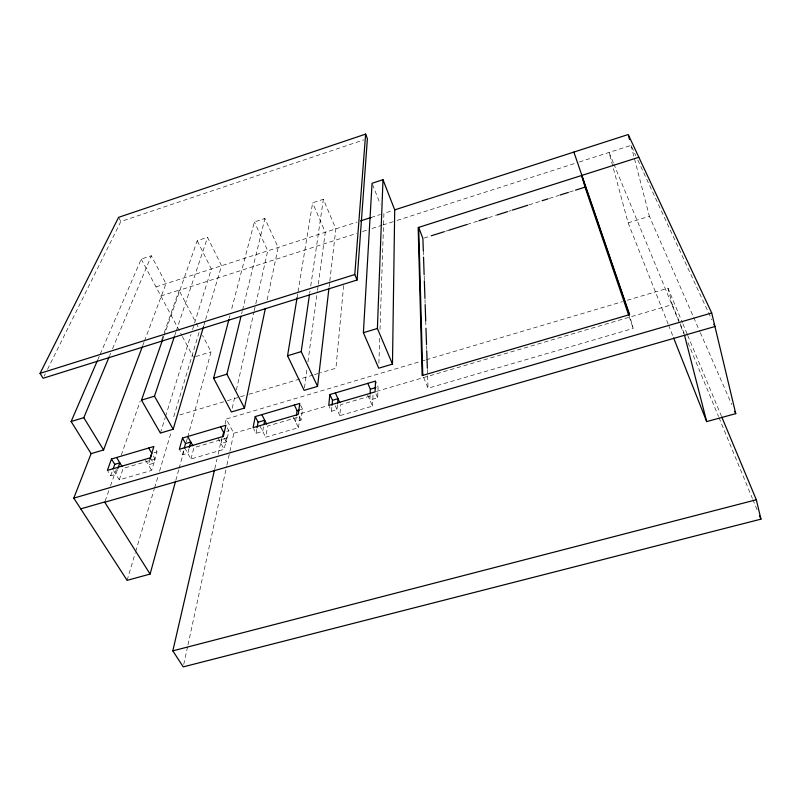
<?xml version="1.0" encoding="UTF-8"?>
<svg xmlns="http://www.w3.org/2000/svg" width="801" height="801" viewBox="0 0 801 801"><rect width="100%" height="100%" fill="white"/><g stroke="black" fill="none" stroke-linecap="round" stroke-linejoin="round"><path stroke-width="0.6" stroke-dasharray="4 3" d="M370.082 395.213L369.862 400.039L377.692 397.757L378.062 386.913L375.519 381.076M378.883 363.203L379.724 338.232M380.014 329.491L383.929 213.356L392.56 210.573M372.565 406.117L373.006 395.203L340.745 404.645L339.844 415.639L372.565 406.117L367.259 394.172M337.461 404.775L337.041 409.631L331.484 411.263L329.211 406.427M331.484 411.263L331.934 406.387M343.649 285.536L335.919 368.21L320.42 372.855M329.081 287.159L329.662 282.192M329.802 280.961L335.859 228.866L323.354 199.279L312.63 202.803L297.872 292.846M304.46 387.894L307.103 368.13M307.934 361.952L317.346 291.564M317.516 290.322L318.177 285.386M318.337 284.155L325.276 232.28L312.63 202.803M296.08 418.072L295.569 421.757L301.066 420.145L302.528 409.121L300.225 404.385M298.483 427.674L299.975 416.59L267.654 426.062L265.712 437.216L298.483 427.674L292.745 416.029M309.667 293.406L310.027 290.933M310.748 285.977L323.354 199.279M297.061 297.782L297.672 294.087M263.499 426.913L262.698 431.359L256.02 433.311L253.577 428.605M256.02 433.311L256.851 428.865M267.174 299.804L278.137 247.489L264.881 218.473L254.378 221.927L231.169 310.898M183.739 664.429L187.714 646.087M187.985 644.865L226.653 466.272M226.923 465.051L233.812 433.251L226.242 419.023L420.185 361.581M184.61 447.759L190.958 458.983L224.14 449.321L226.663 438.067L225.121 435.203M222.037 439.058L221.006 443.544L226.363 441.982L228.866 430.778L226.403 426.162M232.21 408.31L235.234 394.883M236.345 390.007L253.987 311.879M254.257 310.658L267.764 250.833L254.378 221.927M214.778 468.785L217.011 459.073M218.132 454.217L221.767 438.437M225.131 423.879L226.242 419.023M241.632 313.832L242.222 311.419M242.513 310.207L264.881 218.473M229.286 318.107L229.917 315.704M190.958 458.983L193.932 447.649L226.663 438.067M188.946 448.76L187.734 453.276L182.438 454.818L179.835 450.232M175.809 480.37L178.773 469.556M179.104 468.355L184.38 449.131M186.353 441.922L187.344 438.317M187.674 437.116L211.074 351.819L202.503 335.359M182.438 454.818L183.99 449.171M203.885 325.436L205.296 320.66M205.647 319.469L221.527 265.752L207.559 237.296L197.246 240.68L164.205 335.168M127.109 580.355L135.309 552.77M135.669 551.569L154.203 489.201M154.563 487.999L158.127 476.004M159.549 471.208L171.314 431.629M173.767 416.74L199.309 331.554M113.642 470.698L119.269 479.849L151.629 470.427L155.134 459.013L152.951 455.288M150.077 459.113L148.295 464.8L153.522 463.268L157.016 451.904L155.444 449.201M160.39 433.071L165.196 417.621M165.557 416.43L191.038 334.418M192.52 329.662L211.354 269.036L197.246 240.68M174.678 335.719L175.86 332.165M176.26 330.973L207.559 237.296M119.269 479.849L123.204 468.375L155.134 459.013M162.553 339.894L163.794 336.35M117.437 469.706L115.845 474.282L110.688 475.784L107.915 471.308M105.161 501.046L110.117 486.918M110.528 485.746L116.315 469.266M121.271 455.138L140.265 401.001M161.742 339.794L163.815 333.907M164.225 332.725L179.094 290.352L356.555 233.431M110.688 475.784L112.721 470.067M142.698 345.732L144.02 342.217M144.46 341.046L165.997 283.674L151.329 255.759L141.226 259.073L99.765 355.163M109.657 355.654L110.618 353.361M112.53 348.765L151.329 255.759M97.782 359.739L99.264 356.305M44.215 376.029L45.327 373.787M47.549 369.311L120.831 221.517L363.834 139.865M156.015 286.898L356.966 222.057M371.033 217.522L380.405 214.498M160.851 295.99L178.993 290.162L195.654 322.192M362.513 231.519L367.279 229.997M372.044 228.465L381.566 225.411M382.758 225.031L395.864 220.826M397.056 220.445L578.092 162.373M579.283 161.992L631.028 145.392L635.744 155.584M424.089 238.067L430.047 236.185M445.546 231.279L449.121 230.147M467.003 224.49L477.736 221.096M488.46 217.702L495.619 215.439M508.735 211.284L511.118 210.533M529 204.876L542.117 200.731M549.266 198.458L558.808 195.444M569.531 192.05L574.307 190.538M613.326 162.793L609.06 152.44L628.124 222.858L649.391 216.3L699.814 331.514M195.774 356.545L211.074 351.819M179.734 414.958L226.232 401.041M227.424 400.68L239.339 397.116M240.54 396.755L247.689 394.613M248.881 394.262L313.261 374.998M314.453 374.638L319.229 373.206M421.386 361.221L424.981 360.16M426.172 359.809L622.507 301.657M627.303 300.235L668.004 288.18L682.402 322.673M153.922 452.815L157.016 451.904M226.753 431.399L228.866 430.778M300.355 409.762L302.528 409.121M233.812 433.251L251.774 427.974M300.896 413.566L327.249 405.837M376.36 391.429L672.259 304.62L684.184 333.446M423.659 377.511L428.034 388.215L633.211 328.42L629.646 315.844M145.612 460.265L151.629 470.427M150.318 457.812L153.522 463.268M217.982 437.967L224.14 449.321M224.36 438.257L226.363 441.982M141.226 259.073L181.787 335.379M182.368 336.48L193.421 357.266M118.608 217.331L120.831 221.517M196.225 323.284L198.508 327.679M259.784 425.701L265.712 437.216M299.194 416.33L301.066 420.145M335.239 405.767L339.844 415.639M637.846 160.11L711.799 319.719M375.969 393.832L377.692 397.757M700.304 332.655L731.764 404.525M682.883 323.824L687.198 334.177M687.679 335.329L721.28 415.819M687.999 342.678L718.517 416.49M718.988 417.651L752.369 498.382M752.84 499.544L758.086 512.229M613.806 163.935L684.054 334.107M628.124 222.858L668.094 323.964M668.555 325.136L673.15 336.75M372.515 184.45L380.275 204.105M629.196 316.645L633.211 328.42M631.028 145.392L649.391 216.3M668.004 288.18L672.259 304.62M423.318 250.933L423.489 255.919M424.18 275.894L424.35 280.881M424.991 299.604L425.121 303.349M425.721 320.821L425.932 327.058M426.573 345.782L426.703 349.526M427.384 369.491L427.564 374.488M427.604 375.729L428.034 388.215"/><path stroke-width="1.2" d="M392.47 364.115L394.713 209.882L382.988 179.704L372.054 183.289L363.394 332.715L378.713 368.2L392.47 364.115L377.401 328.47L382.988 179.704M370.132 394.012L370.342 389.186L367.779 383.359M357.096 280.01L367.389 138.673L365.626 134.117L118.608 217.331L40.05 373.356L43.104 378.262L357.096 280.01L354.783 274.533L365.626 134.117M337.571 403.554L337.992 398.698L332.505 400.31L332.055 405.176M329.832 394.563L328.76 405.466L375.108 391.869L375.519 381.076L329.832 394.563L332.505 400.31M297.061 297.782L287.559 355.764L304.13 390.357L317.556 386.372L328.941 288.4M296.42 415.619L297.101 410.713L294.327 405.036M317.556 386.372L301.206 351.619L309.486 294.648M263.899 424.69L264.69 420.245L258.112 422.187L257.061 427.744M255.229 416.58L253.086 427.664L298.262 414.417L299.764 403.434L255.229 416.58L258.112 422.187M228.976 319.309L213.607 378.222L231.379 411.974L244.475 408.089L265.391 308.325M222.548 436.815L223.579 432.34L220.605 426.803M721.761 416.971L756.324 499.764L760.95 519.148L183.219 666.883L172.826 650.853L214.498 469.997M244.475 408.089L226.913 374.187L241.041 316.245M189.246 447.629L190.758 441.982L185.542 443.524L184.3 448.039M142.258 346.903L103.579 449.952L91.104 453.656L73.792 498.122L127.109 580.355L150.107 574.067L175.479 481.571M182.468 438.057L179.314 449.311L223.349 436.395L225.912 425.231L182.468 438.057L185.542 443.524M162.553 339.894L141.487 400.14L160.39 433.071L173.166 429.276L203.524 326.628M150.077 459.113L151.86 453.426L148.696 448.019M173.166 429.276L154.473 396.195L174.278 336.901M117.837 468.565L119.84 462.838L114.753 464.34L113.121 468.915M111.489 459.003L107.364 470.417L150.318 457.812L153.872 446.497L111.489 459.003L114.753 464.34M91.104 453.656L71.129 421.516L83.795 417.671L109.186 356.805M71.129 421.516L97.291 360.881M360.48 220.926L371.033 217.522M394.713 209.882L628.214 134.538L711.709 312.981L735.749 413.646L706.682 421.596L673.601 337.912M638.848 157.266L418.162 227.544L422.117 375.569L629.586 314.623L573.886 152.07M431.238 235.804L444.355 231.659M449.121 230.147L467.003 224.49M478.928 220.716L487.268 218.082M496.81 215.058L507.544 211.664M512.31 210.152L527.809 205.256M542.117 200.731L548.074 198.838M559.999 195.064L568.34 192.43M575.498 190.167L585.03 187.144L581.676 175.479L629.326 314.693M40.05 373.356L354.783 274.533M141.487 400.14L154.473 396.195M213.607 378.222L226.913 374.187M287.559 355.764L301.206 351.619M363.394 332.715L377.401 328.47M297.101 410.713L299.274 410.082M370.342 389.186L375.859 387.564M73.792 498.122L711.709 312.981M80.761 508.865L104.611 501.997L150.107 574.067M104.751 502.217L714.943 326.518L713.891 324.255M172.826 650.853L756.324 499.764M83.795 417.671L103.579 449.952M116.596 457.501L122.082 466.532M187.704 436.515L192.871 445.767M261.837 414.628L266.673 424.119M335.339 392.941L339.834 402.663M734.757 411.364L735.749 413.646M759.518 515.684L760.95 519.148M585.03 187.144L628.795 315.474M628.525 135.749L629.466 139.364M684.525 335.259L706.682 421.596M423.318 250.933L422.898 238.448L418.693 227.384L422.778 375.369M423.539 257.171L424.13 274.643M424.35 280.881L424.951 298.352M425.161 304.59L425.721 320.821M425.972 328.31L426.532 344.53M426.743 350.768L427.344 368.24"/></g></svg>
